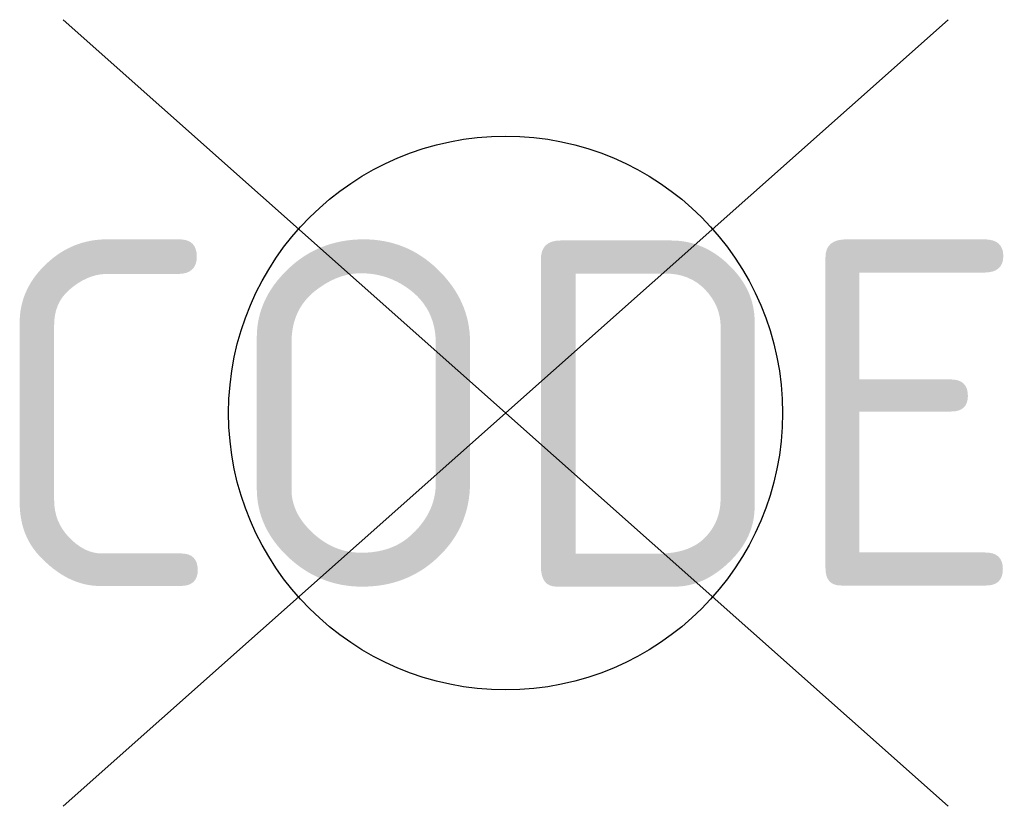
# Model space of a CAD drawing. Extents: x -3.51 to 3.59, y -2.84 to 2.84.
import ezdxf
from ezdxf.enums import TextEntityAlignment as Align

# ---------------------------------------------------------------- set-up
doc = ezdxf.new("R2010")
doc.units = 0
doc.styles.add('NLCS-ISO', font='NLCS-ISO.ttf')

msp = doc.modelspace()

# ---------------------------------------------------------------- linework, layer by layer
for p, q in [((-3.1945, -2.8406), (3.1945, 2.8406)), ((-3.1945, 2.8406), (3.1945, -2.8406))]:
    msp.add_line(p, q)
msp.add_circle((0, 0), 2)

# ---------------------------------------------------------------- texts
at = {"style": 'NLCS-ISO', "flags": 8}
msp.add_attdef('CODE', text='V', height=2.5, dxfattribs=at).set_placement((0, 0), align=Align.MIDDLE)

doc.saveas('drawing.dxf')
